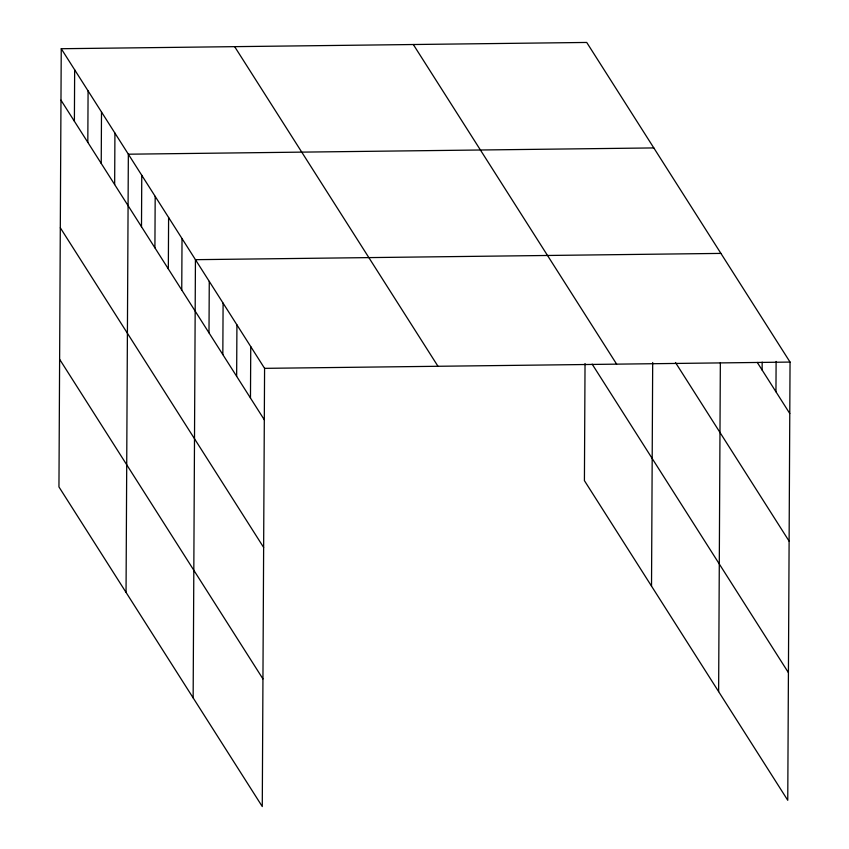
<?xml version="1.0" encoding="UTF-8"?>
<svg xmlns="http://www.w3.org/2000/svg" width="849" height="849" viewBox="0 0 849 849"><rect width="100%" height="100%" fill="white"/><g stroke="black" fill="none" stroke-linecap="round" stroke-linejoin="round"><path stroke-width="1.27" d="M61.245 48.722L58.952 486.923L262.277 806.55L264.58 368.349L61.245 48.722L586.723 42.45L790.048 362.077L787.755 800.278L584.42 480.651L585.035 363.542M74.394 121.248L74.659 69.809M87.818 142.345L88.084 90.907M101.233 163.443L101.498 112.004M114.657 184.541L114.923 133.102M126.045 592.4L128.348 154.2L653.815 147.928M141.496 226.725L141.762 175.297M154.911 247.823L155.187 196.384M168.335 268.921L168.601 217.482M181.75 290.018L182.026 238.58M193.148 697.878L195.44 259.677L720.918 253.405M209.003 332.85L209.268 281.412M222.831 354.585L223.096 303.146M236.648 376.319L236.924 324.88M250.476 398.054L250.752 346.615M651.523 586.128L652.69 362.502M718.625 691.606L720.345 362.735M762.126 370.047L762.169 362.141M775.954 391.782L776.113 361.451M264.58 368.349L790.048 362.077M757.287 362.438L789.782 413.516M675.486 362.523L789.114 541.153M413.314 44.519L616.639 364.147M592.156 364.125L788.424 672.652M234.653 46.653L437.978 366.28M60.969 100.161L264.304 419.788M60.311 227.787L263.636 547.425M59.621 359.286L262.946 678.913"/></g></svg>
